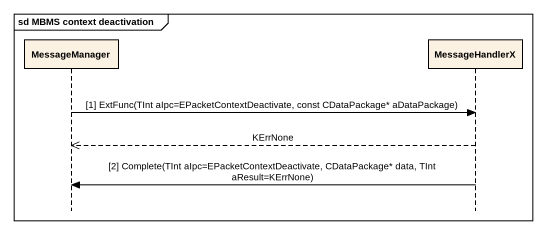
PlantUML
@startuml
mainframe sd MBMS context deactivation
hide footbox
participant MessageManager
participant MessageHandlerX

MessageManager -> MessageHandlerX : [1] ExtFunc(TInt aIpc=EPacketContextDeactivate, const CDataPackage* aDataPackage)
MessageHandlerX -->> MessageManager : KErrNone
MessageHandlerX -> MessageManager : [2] Complete(TInt aIpc=EPacketContextDeactivate, CDataPackage* data, TInt aResult=KErrNone)
@enduml
